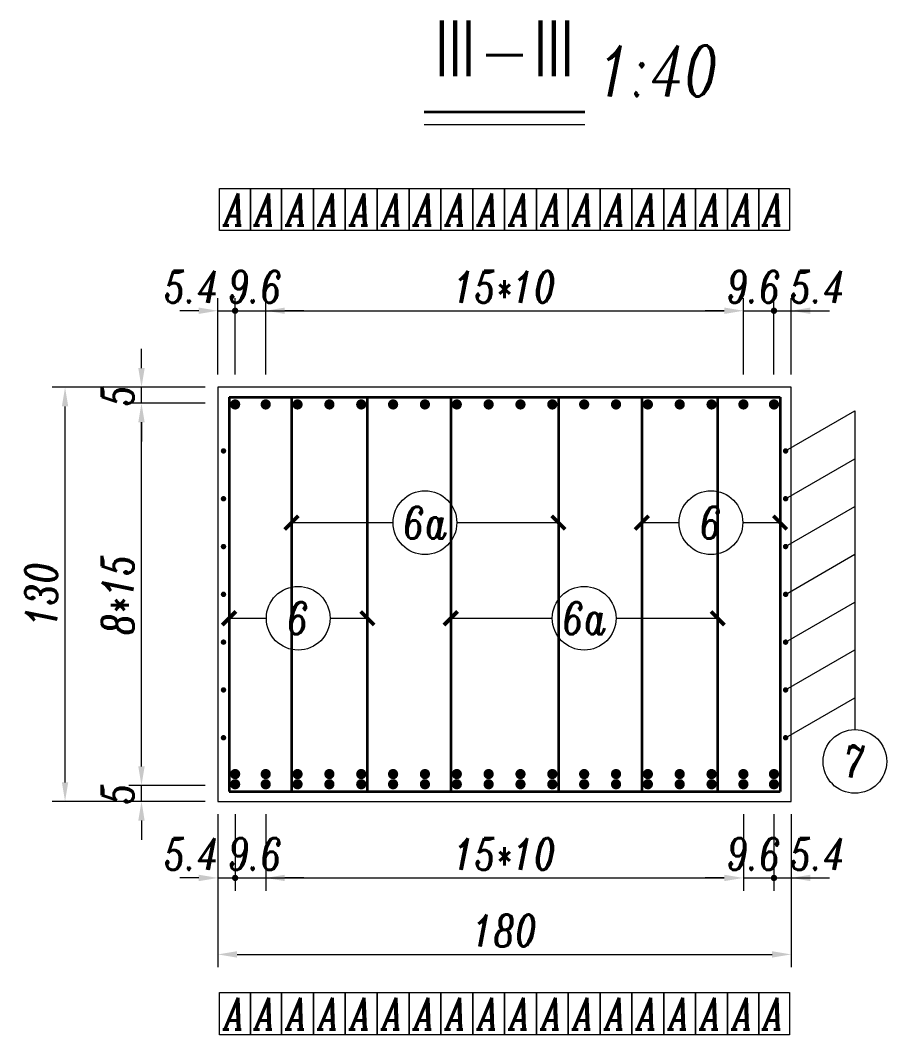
# Model space of a CAD drawing. Extents: x 4631 to 36098, y 260 to 13622.
# Drawn here: x 26167 to 28888, y 8795 to 11978 of the extents above; entities that cross this region are included whole.
import ezdxf
from ezdxf.enums import TextEntityAlignment as Align

# ---------------------------------------------------------------- set-up
doc = ezdxf.new("R2010")
doc.units = 0
for name, color, linetype, lineweight in [('工作线', 1, 'Continuous', 35), ('文字', 7, 'Continuous', 15), ('构造', 7, 'Continuous', 20), ('标注', 3, 'Continuous', 15), ('钢筋', 1, 'Continuous', 35)]:
    doc.layers.add(name, color=color, linetype=linetype, lineweight=lineweight)
doc.styles.add('标注', font='ITALC1.SHX', dxfattribs={"width": 0.75, "bigfont": 'fsdb.shx'})
doc.dimstyles.new('DimStyle40', dxfattribs={"dimtxt": 100, "dimasz": 60, "dimexe": 40, "dimexo": 40, "dimgap": 25, "dimtad": 1, "dimdec": 1, "dimlfac": 0.1, "dimdsep": 46, "dimtxsty": '标注', "dimsah": 1, "dimcen": 0, "dimclrd": 256, "dimclre": 256, "dimclrt": 256, "dimadec": 1, "dimazin": 2, "dimtfac": 1, "dimtdec": 4, "dimtmove": 2, "dimatfit": 3, "dimfxl": 1, "dimtolj": 1, "dimtzin": 0, "dimlwd": -1, "dimlwe": -1, "dimarcsym": 0})

# ---------------------------------------------------------------- blocks, each defined once
blk = doc.blocks.new('*D35')
at = {"layer": 'Defpoints', "color": 0}
for p in [(26307.988095, 10826.533333), (26547.988095, 10826.533333), (26547.988095, 9526.533333)]:
    blk.add_point(p, dxfattribs=at)
at = {"layer": '标注'}
for p, q in [((26507.988095, 10826.533333), (26267.988095, 10826.533333)), ((26307.988095, 9586.533333), (26307.988095, 10766.533333)), ((26507.988095, 9526.533333), (26267.988095, 9526.533333))]:
    blk.add_line(p, q, dxfattribs=at)
for points in [[(26297.988095, 10766.533333), (26317.988095, 10766.533333), (26307.988095, 10826.533333)], [(26297.988095, 9586.533333), (26317.988095, 9586.533333), (26307.988095, 9526.533333)]]:
    blk.add_solid(points, dxfattribs=at)
at = {"layer": '标注', "insert": (26232.988095, 10176.533333), "char_height": 100, "attachment_point": 5, "rotation": 90, "style": '标注'}
blk.add_mtext('\\A1;130', dxfattribs=at)
blk = doc.blocks.new('Dot_User')
blk.add_line((0, 0), (-1, 0))
at = {"layer": '标注', "const_width": 0.1653, "flags": 128}
blk.add_lwpolyline([(-0.08265, 0, 1), (0.08265, 0, 1)], format="xyb", close=True, dxfattribs=at)
blk = doc.blocks.new('*D36')
at = {"layer": 'Defpoints', "color": 0}
for p in [(26841.988095, 11066.533333), (26787.988095, 10826.533333), (26841.988095, 10826.533333)]:
    blk.add_point(p, dxfattribs=at)
at = {"layer": '标注'}
for p, q in [((26787.988095, 10866.533333), (26787.988095, 11106.533333)), ((26841.988095, 10866.533333), (26841.988095, 11106.533333)), ((26727.988095, 11066.533333), (26667.988095, 11066.533333)), ((26787.988095, 11066.533333), (26841.988095, 11066.533333)), ((26901.988095, 11066.533333), (26961.988095, 11066.533333))]:
    blk.add_line(p, q, dxfattribs=at)
blk.add_solid([(26727.988095, 11076.533333), (26727.988095, 11056.533333), (26787.988095, 11066.533333)], dxfattribs=at)
at = {"layer": '标注', "xscale": 60, "yscale": 60, "zscale": 60, "rotation": 180}
blk.add_blockref('Dot_User', (26841.988095, 11066.533333), dxfattribs=at)
at = {"layer": '标注', "insert": (26704.892857, 11141.534333), "char_height": 100, "attachment_point": 5, "style": '标注'}
blk.add_mtext('\\A1;5.4', dxfattribs=at)
blk = doc.blocks.new('*D37')
at = {"layer": 'Defpoints', "color": 0}
for p in [(26937.988095, 11066.533333), (26841.988095, 10826.533333), (26937.988095, 10826.533333)]:
    blk.add_point(p, dxfattribs=at)
at = {"layer": '标注'}
for p, q in [((26841.988095, 10866.533333), (26841.988095, 11106.533333)), ((26937.988095, 10866.533333), (26937.988095, 11106.533333)), ((26937.988095, 11066.533333), (27057.988095, 11066.533333)), ((27057.988095, 11066.533333), (26997.988095, 11066.533333))]:
    blk.add_line(p, q, dxfattribs=at)
blk.add_solid([(26997.988095, 11076.533333), (26997.988095, 11056.533333), (26937.988095, 11066.533333)], dxfattribs=at)
at = {"layer": '标注', "insert": (26905.083333, 11141.534333), "char_height": 100, "attachment_point": 5, "style": '标注'}
blk.add_mtext('\\A1;9.6', dxfattribs=at)
blk = doc.blocks.new('*D38')
at = {"layer": 'Defpoints', "color": 0}
for p in [(28437.988095, 11066.533333), (26937.988095, 10826.533333), (28437.988095, 10826.533333)]:
    blk.add_point(p, dxfattribs=at)
at = {"layer": '标注'}
for p, q in [((26937.988095, 10866.533333), (26937.988095, 11106.533333)), ((28437.988095, 10866.533333), (28437.988095, 11106.533333)), ((26997.988095, 11066.533333), (28377.988095, 11066.533333))]:
    blk.add_line(p, q, dxfattribs=at)
for points in [[(26997.988095, 11076.533333), (26997.988095, 11056.533333), (26937.988095, 11066.533333)], [(28377.988095, 11076.533333), (28377.988095, 11056.533333), (28437.988095, 11066.533333)]]:
    blk.add_solid(points, dxfattribs=at)
at = {"layer": '标注', "insert": (27687.988095, 11141.533333), "char_height": 100, "attachment_point": 5, "style": '标注'}
blk.add_mtext('\\A1;15*10', dxfattribs=at)
blk = doc.blocks.new('*D39')
at = {"layer": 'Defpoints', "color": 0}
for p in [(28533.988095, 11066.533333), (28437.988095, 10826.533333), (28533.988095, 10826.533333)]:
    blk.add_point(p, dxfattribs=at)
at = {"layer": '标注'}
for p, q in [((28437.988095, 10866.533333), (28437.988095, 11106.533333)), ((28533.988095, 10866.533333), (28533.988095, 11106.533333)), ((28377.988095, 11066.533333), (28317.988095, 11066.533333)), ((28437.988095, 11066.533333), (28533.988095, 11066.533333)), ((28593.988095, 11066.533333), (28653.988095, 11066.533333))]:
    blk.add_line(p, q, dxfattribs=at)
blk.add_solid([(28377.988095, 11076.533333), (28377.988095, 11056.533333), (28437.988095, 11066.533333)], dxfattribs=at)
at = {"layer": '标注', "xscale": 60, "yscale": 60, "zscale": 60, "rotation": 180}
blk.add_blockref('Dot_User', (28533.988095, 11066.533333), dxfattribs=at)
at = {"layer": '标注', "insert": (28470.892857, 11141.534333), "char_height": 100, "attachment_point": 5, "style": '标注'}
blk.add_mtext('\\A1;9.6', dxfattribs=at)
blk = doc.blocks.new('*D40')
at = {"layer": 'Defpoints', "color": 0}
for p in [(28587.988095, 11066.533333), (28533.988095, 10826.533333), (28587.988095, 10826.533333)]:
    blk.add_point(p, dxfattribs=at)
at = {"layer": '标注'}
for p, q in [((28533.988095, 10866.533333), (28533.988095, 11106.533333)), ((28587.988095, 10866.533333), (28587.988095, 11106.533333)), ((28647.988095, 11066.533333), (28707.988095, 11066.533333))]:
    blk.add_line(p, q, dxfattribs=at)
blk.add_solid([(28647.988095, 11076.533333), (28647.988095, 11056.533333), (28587.988095, 11066.533333)], dxfattribs=at)
at = {"layer": '标注', "insert": (28671.083333, 11141.534333), "char_height": 100, "attachment_point": 5, "style": '标注'}
blk.add_mtext('\\A1;5.4', dxfattribs=at)
blk = doc.blocks.new('*D41')
at = {"layer": 'Defpoints', "color": 0}
for p in [(26787.988095, 9526.533333), (26841.988095, 9526.533333), (26841.988095, 9286.533333)]:
    blk.add_point(p, dxfattribs=at)
at = {"layer": '标注'}
for p, q in [((26787.988095, 9486.533333), (26787.988095, 9246.533333)), ((26841.988095, 9486.533333), (26841.988095, 9246.533333)), ((26727.988095, 9286.533333), (26667.988095, 9286.533333)), ((26787.988095, 9286.533333), (26841.988095, 9286.533333)), ((26901.988095, 9286.533333), (26961.988095, 9286.533333))]:
    blk.add_line(p, q, dxfattribs=at)
blk.add_solid([(26727.988095, 9296.533333), (26727.988095, 9276.533333), (26787.988095, 9286.533333)], dxfattribs=at)
at = {"layer": '标注', "xscale": 60, "yscale": 60, "zscale": 60, "rotation": 180}
blk.add_blockref('Dot_User', (26841.988095, 9286.533333), dxfattribs=at)
at = {"layer": '标注', "insert": (26704.892857, 9361.534333), "char_height": 100, "attachment_point": 5, "style": '标注'}
blk.add_mtext('\\A1;5.4', dxfattribs=at)
blk = doc.blocks.new('*D42')
at = {"layer": 'Defpoints', "color": 0}
for p in [(26841.988095, 9526.533333), (26937.988095, 9526.533333), (26937.988095, 9286.533333)]:
    blk.add_point(p, dxfattribs=at)
at = {"layer": '标注'}
for p, q in [((26841.988095, 9486.533333), (26841.988095, 9246.533333)), ((26937.988095, 9486.533333), (26937.988095, 9246.533333)), ((26937.988095, 9286.533333), (27057.988095, 9286.533333)), ((27057.988095, 9286.533333), (26997.988095, 9286.533333))]:
    blk.add_line(p, q, dxfattribs=at)
blk.add_solid([(26997.988095, 9296.533333), (26997.988095, 9276.533333), (26937.988095, 9286.533333)], dxfattribs=at)
at = {"layer": '标注', "insert": (26905.083333, 9361.534333), "char_height": 100, "attachment_point": 5, "style": '标注'}
blk.add_mtext('\\A1;9.6', dxfattribs=at)
blk = doc.blocks.new('*D43')
at = {"layer": 'Defpoints', "color": 0}
for p in [(26937.988095, 9526.533333), (28437.988095, 9526.533333), (28437.988095, 9286.533333)]:
    blk.add_point(p, dxfattribs=at)
at = {"layer": '标注'}
for p, q in [((26937.988095, 9486.533333), (26937.988095, 9246.533333)), ((28437.988095, 9486.533333), (28437.988095, 9246.533333)), ((26997.988095, 9286.533333), (28377.988095, 9286.533333))]:
    blk.add_line(p, q, dxfattribs=at)
for points in [[(26997.988095, 9296.533333), (26997.988095, 9276.533333), (26937.988095, 9286.533333)], [(28377.988095, 9296.533333), (28377.988095, 9276.533333), (28437.988095, 9286.533333)]]:
    blk.add_solid(points, dxfattribs=at)
at = {"layer": '标注', "insert": (27687.988095, 9361.533333), "char_height": 100, "attachment_point": 5, "style": '标注'}
blk.add_mtext('\\A1;15*10', dxfattribs=at)
blk = doc.blocks.new('*D44')
at = {"layer": 'Defpoints', "color": 0}
for p in [(28437.988095, 9526.533333), (28533.988095, 9526.533333), (28533.988095, 9286.533333)]:
    blk.add_point(p, dxfattribs=at)
at = {"layer": '标注'}
for p, q in [((28437.988095, 9486.533333), (28437.988095, 9246.533333)), ((28533.988095, 9486.533333), (28533.988095, 9246.533333)), ((28377.988095, 9286.533333), (28317.988095, 9286.533333)), ((28437.988095, 9286.533333), (28533.988095, 9286.533333)), ((28593.988095, 9286.533333), (28653.988095, 9286.533333))]:
    blk.add_line(p, q, dxfattribs=at)
blk.add_solid([(28377.988095, 9296.533333), (28377.988095, 9276.533333), (28437.988095, 9286.533333)], dxfattribs=at)
at = {"layer": '标注', "xscale": 60, "yscale": 60, "zscale": 60, "rotation": 180}
blk.add_blockref('Dot_User', (28533.988095, 9286.533333), dxfattribs=at)
at = {"layer": '标注', "insert": (28470.892857, 9361.534333), "char_height": 100, "attachment_point": 5, "style": '标注'}
blk.add_mtext('\\A1;9.6', dxfattribs=at)
blk = doc.blocks.new('*D45')
at = {"layer": 'Defpoints', "color": 0}
for p in [(28533.988095, 9526.533333), (28587.988095, 9526.533333), (28587.988095, 9286.533333)]:
    blk.add_point(p, dxfattribs=at)
at = {"layer": '标注'}
for p, q in [((28533.988095, 9486.533333), (28533.988095, 9246.533333)), ((28587.988095, 9486.533333), (28587.988095, 9246.533333)), ((28647.988095, 9286.533333), (28707.988095, 9286.533333))]:
    blk.add_line(p, q, dxfattribs=at)
blk.add_solid([(28647.988095, 9296.533333), (28647.988095, 9276.533333), (28587.988095, 9286.533333)], dxfattribs=at)
at = {"layer": '标注', "insert": (28671.083333, 9361.534333), "char_height": 100, "attachment_point": 5, "style": '标注'}
blk.add_mtext('\\A1;5.4', dxfattribs=at)
blk = doc.blocks.new('*D46')
at = {"layer": 'Defpoints', "color": 0}
for p in [(26787.988095, 9286.533333), (28587.988095, 9286.533333), (28587.988095, 9046.533333)]:
    blk.add_point(p, dxfattribs=at)
at = {"layer": '标注'}
for p, q in [((26787.988095, 9246.533333), (26787.988095, 9006.533333)), ((28587.988095, 9246.533333), (28587.988095, 9006.533333)), ((26847.988095, 9046.533333), (28527.988095, 9046.533333))]:
    blk.add_line(p, q, dxfattribs=at)
for points in [[(26847.988095, 9056.533333), (26847.988095, 9036.533333), (26787.988095, 9046.533333)], [(28527.988095, 9056.533333), (28527.988095, 9036.533333), (28587.988095, 9046.533333)]]:
    blk.add_solid(points, dxfattribs=at)
at = {"layer": '标注', "insert": (27687.988095, 9121.533333), "char_height": 100, "attachment_point": 5, "style": '标注'}
blk.add_mtext('\\A1;180', dxfattribs=at)
blk = doc.blocks.new('*D47')
at = {"layer": 'Defpoints', "color": 0}
for p in [(26547.988095, 9576.533333), (26787.988095, 9576.533333), (26787.988095, 9526.533333)]:
    blk.add_point(p, dxfattribs=at)
at = {"layer": '标注'}
for p, q in [((26547.988095, 9636.533333), (26547.988095, 9696.533333)), ((26747.988095, 9576.533333), (26507.988095, 9576.533333)), ((26547.988095, 9526.533333), (26547.988095, 9576.533333)), ((26747.988095, 9526.533333), (26507.988095, 9526.533333)), ((26547.988095, 9466.533333), (26547.988095, 9406.533333))]:
    blk.add_line(p, q, dxfattribs=at)
for points in [[(26537.988095, 9636.533333), (26557.988095, 9636.533333), (26547.988095, 9576.533333)], [(26537.988095, 9466.533333), (26557.988095, 9466.533333), (26547.988095, 9526.533333)]]:
    blk.add_solid(points, dxfattribs=at)
at = {"layer": '标注', "insert": (26472.987095, 9551.533333), "char_height": 100, "attachment_point": 5, "rotation": 90, "style": '标注'}
blk.add_mtext('\\A1;5', dxfattribs=at)
blk = doc.blocks.new('*D48')
at = {"layer": 'Defpoints', "color": 0}
for p in [(26547.988095, 10776.533333), (26787.988095, 10776.533333), (26787.988095, 9576.533333)]:
    blk.add_point(p, dxfattribs=at)
at = {"layer": '标注'}
for p, q in [((26747.988095, 10776.533333), (26507.988095, 10776.533333)), ((26547.988095, 9636.533333), (26547.988095, 10716.533333)), ((26747.988095, 9576.533333), (26507.988095, 9576.533333))]:
    blk.add_line(p, q, dxfattribs=at)
for points in [[(26537.988095, 10716.533333), (26557.988095, 10716.533333), (26547.988095, 10776.533333)], [(26537.988095, 9636.533333), (26557.988095, 9636.533333), (26547.988095, 9576.533333)]]:
    blk.add_solid(points, dxfattribs=at)
at = {"layer": '标注', "insert": (26472.988095, 10176.533333), "char_height": 100, "attachment_point": 5, "rotation": 90, "style": '标注'}
blk.add_mtext('\\A1;8*15', dxfattribs=at)
blk = doc.blocks.new('*D49')
at = {"layer": 'Defpoints', "color": 0}
for p in [(26547.988095, 10826.533333), (26787.988095, 10826.533333), (26787.988095, 10776.533333)]:
    blk.add_point(p, dxfattribs=at)
at = {"layer": '标注'}
for p, q in [((26547.988095, 10886.533333), (26547.988095, 10946.533333)), ((26747.988095, 10826.533333), (26507.988095, 10826.533333)), ((26547.988095, 10776.533333), (26547.988095, 10826.533333)), ((26747.988095, 10776.533333), (26507.988095, 10776.533333)), ((26547.988095, 10716.533333), (26547.988095, 10656.533333))]:
    blk.add_line(p, q, dxfattribs=at)
for points in [[(26537.988095, 10886.533333), (26557.988095, 10886.533333), (26547.988095, 10826.533333)], [(26537.988095, 10716.533333), (26557.988095, 10716.533333), (26547.988095, 10776.533333)]]:
    blk.add_solid(points, dxfattribs=at)
at = {"layer": '标注', "insert": (26472.987095, 10801.533333), "char_height": 100, "attachment_point": 5, "rotation": 90, "style": '标注'}
blk.add_mtext('\\A1;5', dxfattribs=at)

msp = doc.modelspace()

# ---------------------------------------------------------------- linework, layer by layer
at = {"layer": '工作线'}
msp.add_line((27436.08, 11691.2), (27939.89, 11691.2), dxfattribs=at)
at = {"layer": '文字'}
msp.add_line((27436.08, 11651.2), (27939.89, 11651.2), dxfattribs=at)
at = {"layer": '构造'}
for p, q in [((28587.99, 10826.53), (26787.99, 10826.53)), ((26787.99, 10826.53), (26787.99, 9526.53)), ((28587.99, 9526.53), (28587.99, 10826.53)), ((26787.99, 9526.53), (28587.99, 9526.53))]:
    msp.add_line(p, q, dxfattribs=at)
at = {"layer": '标注'}
for p, q in [((28570.49, 10626.53), (28787.99, 10752.11)), ((28787.99, 10752.11), (28787.99, 9752.11)), ((28570.49, 10476.53), (28787.99, 10602.11)), ((28570.49, 10326.53), (28787.99, 10452.11)), ((27018.99, 10401.53), (27337.99, 10401.53)), ((27537.99, 10401.53), (27856.99, 10401.53)), ((28118.99, 10401.53), (28235.99, 10401.53)), ((28435.99, 10401.53), (28552.99, 10401.53)), ((28570.49, 10176.53), (28787.99, 10302.11)), ((28570.49, 10026.53), (28787.99, 10152.11)), ((26822.99, 10101.53), (26939.99, 10101.53)), ((27139.99, 10101.53), (27256.99, 10101.53)), ((27518.99, 10101.53), (27837.99, 10101.53)), ((28037.99, 10101.53), (28356.99, 10101.53)), ((28570.49, 9876.53), (28787.99, 10002.11)), ((28570.49, 9726.53), (28787.99, 9852.11))]:
    msp.add_line(p, q, dxfattribs=at)
at = {"layer": '标注', "flags": 128}
for points in [[(26889.99, 11450.53), (26889.99, 11318.53), (26792.99, 11318.53), (26792.99, 11450.53)], [(26987.99, 11450.53), (26987.99, 11318.53), (26889.99, 11318.53), (26889.99, 11450.53)], [(27087.99, 11450.53), (27087.99, 11318.53), (26987.99, 11318.53), (26987.99, 11450.53)], [(27187.99, 11450.53), (27187.99, 11318.53), (27087.99, 11318.53), (27087.99, 11450.53)], [(27287.99, 11450.53), (27287.99, 11318.53), (27187.99, 11318.53), (27187.99, 11450.53)], [(27387.99, 11450.53), (27387.99, 11318.53), (27287.99, 11318.53), (27287.99, 11450.53)], [(27487.99, 11450.53), (27487.99, 11318.53), (27387.99, 11318.53), (27387.99, 11450.53)], [(27587.99, 11450.53), (27587.99, 11318.53), (27487.99, 11318.53), (27487.99, 11450.53)], [(27687.99, 11450.53), (27687.99, 11318.53), (27587.99, 11318.53), (27587.99, 11450.53)], [(27787.99, 11450.53), (27787.99, 11318.53), (27687.99, 11318.53), (27687.99, 11450.53)], [(27887.99, 11450.53), (27887.99, 11318.53), (27787.99, 11318.53), (27787.99, 11450.53)], [(27987.99, 11450.53), (27987.99, 11318.53), (27887.99, 11318.53), (27887.99, 11450.53)], [(28087.99, 11450.53), (28087.99, 11318.53), (27987.99, 11318.53), (27987.99, 11450.53)], [(28187.99, 11450.53), (28187.99, 11318.53), (28087.99, 11318.53), (28087.99, 11450.53)], [(28287.99, 11450.53), (28287.99, 11318.53), (28187.99, 11318.53), (28187.99, 11450.53)], [(28387.99, 11450.53), (28387.99, 11318.53), (28287.99, 11318.53), (28287.99, 11450.53)], [(28485.99, 11450.53), (28485.99, 11318.53), (28387.99, 11318.53), (28387.99, 11450.53)], [(28582.99, 11450.53), (28582.99, 11318.53), (28485.99, 11318.53), (28485.99, 11450.53)], [(26889.99, 8926.53), (26889.99, 8794.53), (26792.99, 8794.53), (26792.99, 8926.53)], [(26987.99, 8926.53), (26987.99, 8794.53), (26889.99, 8794.53), (26889.99, 8926.53)], [(27087.99, 8926.53), (27087.99, 8794.53), (26987.99, 8794.53), (26987.99, 8926.53)], [(27187.99, 8926.53), (27187.99, 8794.53), (27087.99, 8794.53), (27087.99, 8926.53)], [(27287.99, 8926.53), (27287.99, 8794.53), (27187.99, 8794.53), (27187.99, 8926.53)], [(27387.99, 8926.53), (27387.99, 8794.53), (27287.99, 8794.53), (27287.99, 8926.53)], [(27487.99, 8926.53), (27487.99, 8794.53), (27387.99, 8794.53), (27387.99, 8926.53)], [(27587.99, 8926.53), (27587.99, 8794.53), (27487.99, 8794.53), (27487.99, 8926.53)], [(27687.99, 8926.53), (27687.99, 8794.53), (27587.99, 8794.53), (27587.99, 8926.53)], [(27787.99, 8926.53), (27787.99, 8794.53), (27687.99, 8794.53), (27687.99, 8926.53)], [(27887.99, 8926.53), (27887.99, 8794.53), (27787.99, 8794.53), (27787.99, 8926.53)], [(27987.99, 8926.53), (27987.99, 8794.53), (27887.99, 8794.53), (27887.99, 8926.53)], [(28087.99, 8926.53), (28087.99, 8794.53), (27987.99, 8794.53), (27987.99, 8926.53)], [(28187.99, 8926.53), (28187.99, 8794.53), (28087.99, 8794.53), (28087.99, 8926.53)], [(28287.99, 8926.53), (28287.99, 8794.53), (28187.99, 8794.53), (28187.99, 8926.53)], [(28387.99, 8926.53), (28387.99, 8794.53), (28287.99, 8794.53), (28287.99, 8926.53)], [(28485.99, 8926.53), (28485.99, 8794.53), (28387.99, 8794.53), (28387.99, 8926.53)], [(28582.99, 8926.53), (28582.99, 8794.53), (28485.99, 8794.53), (28485.99, 8926.53)]]:
    msp.add_lwpolyline(points, close=True, dxfattribs=at)
at = {"layer": '标注', "const_width": 12, "flags": 128}
for points in [[(26997.77, 10380.32), (27040.2, 10422.75)], [(27878.2, 10380.32), (27835.77, 10422.75)], [(28097.77, 10380.32), (28140.2, 10422.75)], [(28574.2, 10380.32), (28531.77, 10422.75)], [(26801.77, 10080.32), (26844.2, 10122.75)], [(27278.2, 10080.32), (27235.77, 10122.75)], [(27497.77, 10080.32), (27540.2, 10122.75)], [(28378.2, 10080.32), (28335.77, 10122.75)]]:
    msp.add_lwpolyline(points, dxfattribs=at)
at = {"layer": '标注'}
for centre in [(27437.99, 10401.53), (28335.99, 10401.53), (27039.99, 10101.53), (27937.99, 10101.53), (28787.99, 9652.11)]:
    msp.add_circle(centre, 100, dxfattribs=at)
at = {"layer": '钢筋'}
for p, q in [((26822.99, 10795.53), (28552.99, 10795.53)), ((26822.99, 10795.53), (26822.99, 9557.53)), ((27018.99, 10795.53), (27018.99, 9557.53)), ((27256.99, 10795.53), (27256.99, 9557.53)), ((27518.99, 10795.53), (27518.99, 9557.53)), ((27856.99, 10795.53), (27856.99, 9557.53)), ((28118.99, 10795.53), (28118.99, 9557.53)), ((28356.99, 10795.53), (28356.99, 9557.53)), ((28552.99, 10795.53), (28552.99, 9557.53)), ((26822.99, 9557.53), (28552.99, 9557.53))]:
    msp.add_line(p, q, dxfattribs=at)
at = {"layer": '钢筋', "flags": 128}
for points, const_width in [([(26833.99, 10772.53, 1), (26849.99, 10772.53, 1)], 16), ([(26929.99, 10772.53, 1), (26945.99, 10772.53, 1)], 16), ([(27029.99, 10772.53, 1), (27045.99, 10772.53, 1)], 16), ([(27129.99, 10772.53, 1), (27145.99, 10772.53, 1)], 16), ([(27229.99, 10772.53, 1), (27245.99, 10772.53, 1)], 16), ([(27329.99, 10772.53, 1), (27345.99, 10772.53, 1)], 16), ([(27429.99, 10772.53, 1), (27445.99, 10772.53, 1)], 16), ([(27529.99, 10772.53, 1), (27545.99, 10772.53, 1)], 16), ([(27629.99, 10772.53, 1), (27645.99, 10772.53, 1)], 16), ([(27729.99, 10772.53, 1), (27745.99, 10772.53, 1)], 16), ([(27829.99, 10772.53, 1), (27845.99, 10772.53, 1)], 16), ([(27929.99, 10772.53, 1), (27945.99, 10772.53, 1)], 16), ([(28029.99, 10772.53, 1), (28045.99, 10772.53, 1)], 16), ([(28129.99, 10772.53, 1), (28145.99, 10772.53, 1)], 16), ([(28229.99, 10772.53, 1), (28245.99, 10772.53, 1)], 16), ([(28329.99, 10772.53, 1), (28345.99, 10772.53, 1)], 16), ([(28429.99, 10772.53, 1), (28445.99, 10772.53, 1)], 16), ([(28525.99, 10772.53, 1), (28541.99, 10772.53, 1)], 16), ([(26801.24, 10626.53, 1), (26809.74, 10626.53, 1)], 8.5), ([(28566.24, 10626.53, 1), (28574.74, 10626.53, 1)], 8.5), ([(26801.24, 10476.53, 1), (26809.74, 10476.53, 1)], 8.5), ([(28566.24, 10476.53, 1), (28574.74, 10476.53, 1)], 8.5), ([(26801.24, 10326.53, 1), (26809.74, 10326.53, 1)], 8.5), ([(28566.24, 10326.53, 1), (28574.74, 10326.53, 1)], 8.5), ([(26801.24, 10176.53, 1), (26809.74, 10176.53, 1)], 8.5), ([(28566.24, 10176.53, 1), (28574.74, 10176.53, 1)], 8.5), ([(26801.24, 10026.53, 1), (26809.74, 10026.53, 1)], 8.5), ([(28566.24, 10026.53, 1), (28574.74, 10026.53, 1)], 8.5), ([(26801.24, 9876.53, 1), (26809.74, 9876.53, 1)], 8.5), ([(28566.24, 9876.53, 1), (28574.74, 9876.53, 1)], 8.5), ([(26801.24, 9726.53, 1), (26809.74, 9726.53, 1)], 8.5), ([(28566.24, 9726.53, 1), (28574.74, 9726.53, 1)], 8.5), ([(26833.99, 9612.53, 1), (26849.99, 9612.53, 1)], 16), ([(26929.99, 9612.53, 1), (26945.99, 9612.53, 1)], 16), ([(27029.99, 9612.53, 1), (27045.99, 9612.53, 1)], 16), ([(27129.99, 9612.53, 1), (27145.99, 9612.53, 1)], 16), ([(27229.99, 9612.53, 1), (27245.99, 9612.53, 1)], 16), ([(27329.99, 9612.53, 1), (27345.99, 9612.53, 1)], 16), ([(27429.99, 9612.53, 1), (27445.99, 9612.53, 1)], 16), ([(27529.99, 9612.53, 1), (27545.99, 9612.53, 1)], 16), ([(27629.99, 9612.53, 1), (27645.99, 9612.53, 1)], 16), ([(27729.99, 9612.53, 1), (27745.99, 9612.53, 1)], 16), ([(27829.99, 9612.53, 1), (27845.99, 9612.53, 1)], 16), ([(27929.99, 9612.53, 1), (27945.99, 9612.53, 1)], 16), ([(28029.99, 9612.53, 1), (28045.99, 9612.53, 1)], 16), ([(28129.99, 9612.53, 1), (28145.99, 9612.53, 1)], 16), ([(28229.99, 9612.53, 1), (28245.99, 9612.53, 1)], 16), ([(28329.99, 9612.53, 1), (28345.99, 9612.53, 1)], 16), ([(28429.99, 9612.53, 1), (28445.99, 9612.53, 1)], 16), ([(28525.99, 9612.53, 1), (28541.99, 9612.53, 1)], 16), ([(26833.99, 9580.53, 1), (26849.99, 9580.53, 1)], 16), ([(26929.99, 9580.53, 1), (26945.99, 9580.53, 1)], 16), ([(27029.99, 9580.53, 1), (27045.99, 9580.53, 1)], 16), ([(27129.99, 9580.53, 1), (27145.99, 9580.53, 1)], 16), ([(27229.99, 9580.53, 1), (27245.99, 9580.53, 1)], 16), ([(27329.99, 9580.53, 1), (27345.99, 9580.53, 1)], 16), ([(27429.99, 9580.53, 1), (27445.99, 9580.53, 1)], 16), ([(27529.99, 9580.53, 1), (27545.99, 9580.53, 1)], 16), ([(27629.99, 9580.53, 1), (27645.99, 9580.53, 1)], 16), ([(27729.99, 9580.53, 1), (27745.99, 9580.53, 1)], 16), ([(27829.99, 9580.53, 1), (27845.99, 9580.53, 1)], 16), ([(27929.99, 9580.53, 1), (27945.99, 9580.53, 1)], 16), ([(28029.99, 9580.53, 1), (28045.99, 9580.53, 1)], 16), ([(28129.99, 9580.53, 1), (28145.99, 9580.53, 1)], 16), ([(28229.99, 9580.53, 1), (28245.99, 9580.53, 1)], 16), ([(28329.99, 9580.53, 1), (28345.99, 9580.53, 1)], 16), ([(28429.99, 9580.53, 1), (28445.99, 9580.53, 1)], 16), ([(28525.99, 9580.53, 1), (28541.99, 9580.53, 1)], 16)]:
    msp.add_lwpolyline(points, format="xyb", close=True, dxfattribs=dict(at, const_width=const_width))

# ---------------------------------------------------------------- texts
at = {"layer": '文字', "style": '标注', "width": 0.75}
msp.add_text('Ⅲ-Ⅲ', height=200, dxfattribs=at).set_placement((27687.99, 11723.2), align=Align.BOTTOM_CENTER)
msp.add_text('1:40', height=160, dxfattribs=at).set_placement((27979.89, 11691.2), align=Align.BOTTOM_LEFT)
at = {"layer": '标注', "style": '标注', "width": 0.75}
for s, p in [('A', (26841.99, 11384.53)), ('A', (26937.99, 11384.53)), ('A', (27037.99, 11384.53)), ('A', (27137.99, 11384.53)), ('A', (27237.99, 11384.53)), ('A', (27337.99, 11384.53)), ('A', (27437.99, 11384.53)), ('A', (27537.99, 11384.53)), ('A', (27637.99, 11384.53)), ('A', (27737.99, 11384.53)), ('A', (27837.99, 11384.53)), ('A', (27937.99, 11384.53)), ('A', (28037.99, 11384.53)), ('A', (28137.99, 11384.53)), ('A', (28237.99, 11384.53)), ('A', (28337.99, 11384.53)), ('A', (28437.99, 11384.53)), ('A', (28533.99, 11384.53)), ('6a', (27437.99, 10401.53)), ('6', (28335.99, 10401.53)), ('6', (27039.99, 10101.53)), ('6a', (27937.99, 10101.53)), ('7', (28787.99, 9652.11)), ('A', (26841.99, 8860.53)), ('A', (26937.99, 8860.53)), ('A', (27037.99, 8860.53)), ('A', (27137.99, 8860.53)), ('A', (27237.99, 8860.53)), ('A', (27337.99, 8860.53)), ('A', (27437.99, 8860.53)), ('A', (27537.99, 8860.53)), ('A', (27637.99, 8860.53)), ('A', (27737.99, 8860.53)), ('A', (27837.99, 8860.53)), ('A', (27937.99, 8860.53)), ('A', (28037.99, 8860.53)), ('A', (28137.99, 8860.53)), ('A', (28237.99, 8860.53)), ('A', (28337.99, 8860.53)), ('A', (28437.99, 8860.53)), ('A', (28533.99, 8860.53))]:
    msp.add_text(s, height=100, dxfattribs=at).set_placement(p, align=Align.MIDDLE_CENTER)

# ---------------------------------------------------------------- dimensions: what is measured, and where the dimension line sits
at = {"layer": '标注'}
for base, p1, p2, override, picture, middle in [((26841.99, 11066.53), (26787.99, 10826.53), (26841.99, 10826.53), {"dimtxsty": '标注', "dimblk2": 'Dot_User', "dimsah": 1}, '*D36', (26704.89, 11141.53)), ((26937.99, 11066.53), (26841.99, 10826.53), (26937.99, 10826.53), {"dimtxsty": '标注', "dimblk1": 'Dot_User', "dimsah": 1, "dimsd1": 1}, '*D37', (26905.08, 11141.53)), ((28533.99, 11066.53), (28437.99, 10826.53), (28533.99, 10826.53), {"dimtxsty": '标注', "dimblk2": 'Dot_User', "dimsah": 1}, '*D39', (28470.89, 11141.53)), ((28587.99, 11066.53), (28533.99, 10826.53), (28587.99, 10826.53), {"dimtxsty": '标注', "dimblk1": 'Dot_User', "dimsah": 1, "dimsd1": 1}, '*D40', (28671.08, 11141.53)), ((26841.99, 9286.53), (26787.99, 9526.53), (26841.99, 9526.53), {"dimtxsty": '标注', "dimblk2": 'Dot_User', "dimsah": 1}, '*D41', (26704.89, 9361.53)), ((26937.99, 9286.53), (26841.99, 9526.53), (26937.99, 9526.53), {"dimtxsty": '标注', "dimblk1": 'Dot_User', "dimsah": 1, "dimsd1": 1}, '*D42', (26905.08, 9361.53)), ((28533.99, 9286.53), (28437.99, 9526.53), (28533.99, 9526.53), {"dimtxsty": '标注', "dimblk2": 'Dot_User', "dimsah": 1}, '*D44', (28470.89, 9361.53)), ((28587.99, 9286.53), (28533.99, 9526.53), (28587.99, 9526.53), {"dimtxsty": '标注', "dimblk1": 'Dot_User', "dimsah": 1, "dimsd1": 1}, '*D45', (28671.08, 9361.53))]:
    dim = msp.add_linear_dim(base=base, p1=p1, p2=p2, dimstyle='DimStyle40', override=override, dxfattribs=at)
    dim.commit()
    dim.dimension.update_dxf_attribs({"geometry": picture, "text_midpoint": middle, "dimtype": 160})
for base, p1, p2, picture, middle in [((28437.99, 11066.53), (26937.99, 10826.53), (28437.99, 10826.53), '*D38', (27687.99, 11141.53)), ((28437.99, 9286.53), (26937.99, 9526.53), (28437.99, 9526.53), '*D43', (27687.99, 9361.53))]:
    dim = msp.add_linear_dim(base=base, p1=p1, p2=p2, text='15*10', dimstyle='DimStyle40', override={"dimtxsty": '标注'}, dxfattribs=at)
    dim.commit()
    dim.dimension.update_dxf_attribs({"geometry": picture, "text_midpoint": middle})
for base, p1, p2, picture, middle in [((26547.99, 10826.53), (26787.99, 10776.53), (26787.99, 10826.53), '*D49', (26472.99, 10801.53)), ((26547.99, 9576.53), (26787.99, 9526.53), (26787.99, 9576.53), '*D47', (26472.99, 9551.53))]:
    dim = msp.add_linear_dim(base=base, p1=p1, p2=p2, angle=90, dimstyle='DimStyle40', override={"dimtxsty": '标注'}, dxfattribs=at)
    dim.commit()
    dim.dimension.update_dxf_attribs({"geometry": picture, "text_midpoint": middle, "dimtype": 160})
dim = msp.add_linear_dim(base=(26307.99, 10826.53), p1=(26547.99, 9526.53), p2=(26547.99, 10826.53), angle=90, dimstyle='DimStyle40', override={"dimtxsty": '标注'}, dxfattribs=at)
dim.commit()
dim.dimension.update_dxf_attribs({"geometry": '*D35', "text_midpoint": (26232.99, 10176.53)})
dim = msp.add_linear_dim(base=(26547.99, 10776.53), p1=(26787.99, 9576.53), p2=(26787.99, 10776.53), angle=90, text='8*15', dimstyle='DimStyle40', override={"dimtxsty": '标注'}, dxfattribs=at)
dim.commit()
dim.dimension.update_dxf_attribs({"geometry": '*D48', "text_midpoint": (26472.99, 10176.53)})
dim = msp.add_linear_dim(base=(28587.99, 9046.53), p1=(26787.99, 9286.53), p2=(28587.99, 9286.53), dimstyle='DimStyle40', override={"dimtxsty": '标注'}, dxfattribs=at)
dim.commit()
dim.dimension.update_dxf_attribs({"geometry": '*D46', "text_midpoint": (27687.99, 9121.53)})

doc.saveas('drawing.dxf')
